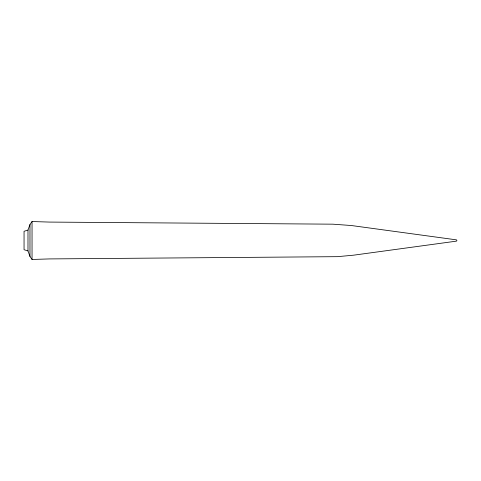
<?xml version="1.0" encoding="UTF-8"?>
<svg xmlns="http://www.w3.org/2000/svg" width="481" height="481" viewBox="0 0 481 481"><rect width="100%" height="100%" fill="white"/><g stroke="black" fill="none" stroke-linecap="round" stroke-linejoin="round"><path stroke-width="0.72" d="M27.982 230.062L29.978 224.537L32.041 221.531L49.393 222.078L332.828 224.176L351.346 225.523L456.457 239.857L456.95 240.5L456.457 241.143L353.649 255.17L337.47 256.668L49.393 258.922L32.041 259.469L29.978 256.463L27.982 250.938L27.982 230.062L24.05 231.289L24.05 249.711L27.982 250.938M32.041 221.531L32.041 259.469M29.978 224.537L29.978 256.463"/></g></svg>
